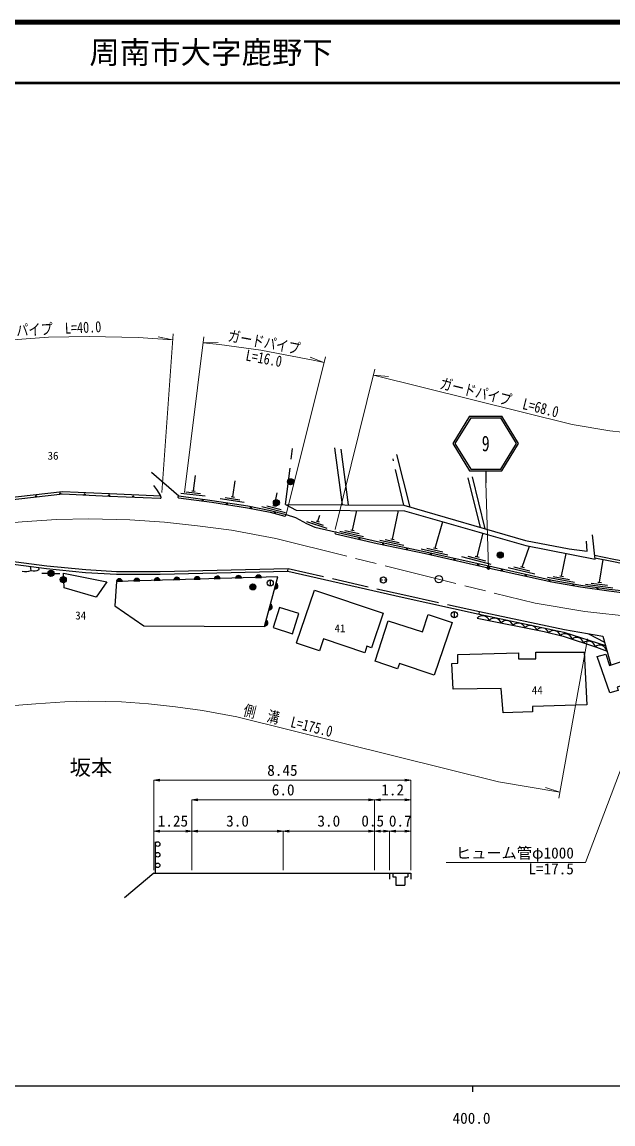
# Model space of a CAD drawing. Units: millimetres at full size, sheet at 1:1000, with parts at other scales. Extents: x 40000 to 680000, y 20000 to 380000.
# Drawn here: x 393955 to 491092, y 198715 to 380000 of the extents above; entities that cross this region are included whole.
import ezdxf
from ezdxf.enums import TextEntityAlignment as Align

# ---------------------------------------------------------------- set-up
doc = ezdxf.new("R2010")
doc.units = ezdxf.units.MM
doc.header["$LTSCALE"] = 1000
doc.linetypes.add('CHAIN', pattern=[18.5, 12, -1.5, 3.5, -1.5])
doc.linetypes.add('DASHED', pattern=[7.5, 6, -1.5])
for name, color, linetype, lineweight in [('M-BGD', 7, 'Continuous', 25), ('M-BMK', 2, 'CHAIN', 13), ('M-BMK-SRVR', 3, 'Continuous', 25), ('M-STR-HTXT', 7, 'Continuous', 13), ('M-STR-STRC', 7, 'Continuous', 25), ('M-TTL', 2, 'Continuous', 140), ('M-TTL-BAND', 7, 'Continuous', 25), ('M-TTL-LINE', 7, 'Continuous', 50)]:
    doc.layers.add(name, color=color, linetype=linetype, lineweight=lineweight)
doc.layers.add('M-BMK-HTXT', color=7, linetype='Continuous')
doc.layers.add('M-TTL-TXT', color=7, linetype='Continuous')
doc.styles.add('ＭＳ ゴシック', font='')
doc.styles.get('ＭＳ ゴシック').set_extended_font_data('MS Gothic')

# ---------------------------------------------------------------- blocks, each defined once
blk = doc.blocks.new('open_arrow')
at = {"color": 0, "linetype": 'Continuous', "lineweight": -2}
blk.add_lwpolyline([(7.5, 1.25), (0, 0), (7.5, -1.25)], dxfattribs=at)

msp = doc.modelspace()

# ---------------------------------------------------------------- hatches: boundary and pattern name
at = {"layer": 'M-BGD'}
for points in [[(437603, 304363, -0.41421), (438103, 304863, -0.41421), (438603, 304363, -1)], [(396417, 301903), (396119, 301869, -0.41421), (396251, 302035, -0.41421)], [(400390, 302364), (400092, 302329, -0.41421), (400224, 302495, -0.41421)], [(404384, 302205), (404084, 302220, -0.41421), (404242, 302362, -0.41421)], [(408379, 302006), (408079, 302021, -0.41421), (408237, 302163, -0.41421)], [(412375, 301835), (412076, 301848, -1)], [(423803, 301173), (423506, 301214, -1)], [(435274, 300907, -0.41421), (435774, 301407, -0.41421), (436274, 300907, -1)], [(427760, 300588), (427463, 300634, -1)], [(431708, 299950), (431414, 300008, -1)], [(435620, 299119), (435329, 299194, -1)], [(449542, 294872), (449250, 294940, -1)], [(453445, 293996), (453151, 294057, -1)], [(457360, 293179), (457067, 293240, -1)], [(461272, 292345), (460980, 292411, -0.41421), (461159, 292524, -0.41421)], [(472058, 292311, -0.41421), (472558, 292811, -0.41421), (473058, 292311, -1)], [(465173, 291461), (464881, 291527, -0.41421), (465060, 291640, -0.41421)], [(469075, 290577), (468782, 290643, -0.41421), (468961, 290756, -0.41421)], [(398192, 289294, -0.41421), (398692, 289794, -0.41421), (399192, 289294, -1)], [(400230, 288281, -0.41421), (400730, 288781, -0.41421), (401230, 288281, -1)], [(409455, 287992, -0.82183), (410446, 288019)], [(412341, 288055, -0.82183), (413332, 288082)], [(415646, 288146, -0.82183), (416636, 288173)], [(418900, 288235, -0.82183), (419891, 288262)], [(422240, 288327, -0.82183), (423231, 288354)], [(425554, 288417, -0.82183), (426544, 288445)], [(429065, 288514, -0.82183), (430055, 288541)], [(432339, 288603, -0.82183), (433330, 288631)], [(472977, 289700), (472684, 289765, -1)], [(476882, 288833), (476589, 288898, -1)], [(431397, 287061, -0.41421), (431897, 287561, -0.41421), (432397, 287061, -1)], [(435736, 287671, -0.82183), (435476, 286715)], [(480787, 287965), (480494, 288030, -1)], [(484722, 287246), (484426, 287299, -1)], [(488676, 286651), (488379, 286692, -1)], [(434799, 284223, -0.82183), (434539, 283267)], [(434091, 281619, -0.82183), (433831, 280663)]]:
    msp.add_hatch(color=256, dxfattribs=at).paths.add_polyline_path(points)
at = {"layer": 'M-STR-HTXT'}
msp.add_hatch(color=256, dxfattribs=at).paths.add_polyline_path([(470773, 290405, -0.41421), (470819, 290055, -0.41421), (470468, 290009, -1)])

# ---------------------------------------------------------------- linework, layer by layer
at = {"layer": 'M-BGD', "linetype": 'DASHED'}
for p, q in [((437278, 300626), (438431, 309819)), ((456701, 300522), (454944, 308140))]:
    msp.add_line(p, q, dxfattribs=at)
at = {"layer": 'M-BGD'}
for p, q in [((446633, 300576), (445358, 309944)), ((447643, 300570), (446396, 309733)), ((457754, 300215), (455553, 308855)), ((415217, 305923), (419732, 302033)), ((422128, 302863), (422446, 305423)), ((469322, 296841), (467298, 305010)), ((470100, 296614), (467978, 305178)), ((421850, 302896), (422406, 302830)), ((428590, 301893), (428964, 304543)), ((396417, 301903), (396119, 301869)), ((400390, 302364), (400092, 302329)), ((404384, 302205), (404084, 302220)), ((408379, 302006), (408079, 302021)), ((412375, 301835), (412076, 301848)), ((420072, 302503), (424043, 302030)), ((420901, 302706), (423285, 302423)), ((423803, 301173), (423506, 301214)), ((426522, 301604), (430476, 300996)), ((427359, 301779), (429731, 301414)), ((428314, 301936), (428867, 301851)), ((435454, 300402), (435868, 302524)), ((427760, 300588), (427463, 300634)), ((431708, 299950), (431414, 300008)), ((433368, 300323), (437240, 299319)), ((434217, 300412), (436541, 299810)), ((435183, 300472), (435725, 300331)), ((435620, 299119), (435329, 299194)), ((437278, 300626), (439011, 299680)), ((448281, 296395), (448969, 299638)), ((454862, 294926), (455840, 299614)), ((440715, 297830), (444046, 296753)), ((441474, 297900), (443472, 297254)), ((442332, 297938), (442798, 297787)), ((442565, 297862), (442897, 298887)), ((461880, 293437), (463108, 297806)), ((446197, 296261), (450094, 295360)), ((447044, 296373), (449383, 295833)), ((448008, 296458), (448554, 296332)), ((468764, 292031), (469738, 295905)), ((449542, 294872), (449250, 294940)), ((452782, 294747), (456697, 293930)), ((453445, 293996), (453151, 294057)), ((453626, 294877), (455975, 294387)), ((454588, 294983), (455136, 294869)), ((476182, 290334), (477401, 293763)), ((457360, 293179), (457067, 293240)), ((459553, 293349), (463942, 292355)), ((460497, 293443), (463131, 292846)), ((461272, 292345), (460980, 292411)), ((461573, 293507), (462188, 293368)), ((466193, 292071), (471037, 290830)), ((467237, 292113), (470143, 291368)), ((468425, 292118), (469103, 291945)), ((482653, 288838), (483384, 292585)), ((395449, 289795), (395318, 290436)), ((396751, 289913), (396740, 290249)), ((437633, 289660), (437678, 290111)), ((465173, 291461), (464881, 291527)), ((469075, 290577), (468782, 290643)), ((473854, 290259), (478238, 289240)), ((474799, 290347), (477429, 289736)), ((475875, 290405), (476489, 290262)), ((488900, 287831), (489480, 291578)), ((398192, 289294), (397192, 289294)), ((399192, 289294), (400192, 289294)), ((418900, 288235), (419891, 288262)), ((422240, 288327), (423231, 288354)), ((425554, 288417), (426544, 288445)), ((429065, 288514), (430055, 288541)), ((432339, 288603), (433330, 288631)), ((472977, 289700), (472684, 289765)), ((476882, 288833), (476589, 288898)), ((480332, 288646), (484761, 287848)), ((481271, 288782), (483928, 288303)), ((482343, 288894), (482963, 288782)), ((409455, 287992), (410446, 288019)), ((412341, 288055), (413332, 288082)), ((415646, 288146), (416636, 288173)), ((434752, 288230), (434752, 287230)), ((435736, 287671), (435476, 286715)), ((452866, 288210), (453191, 288210)), ((453541, 288210), (453866, 288210)), ((480787, 287965), (480494, 288030)), ((484722, 287246), (484426, 287299)), ((486591, 287533), (491052, 286940)), ((487522, 287712), (490199, 287356)), ((488676, 286651), (488379, 286692)), ((488588, 287873), (489212, 287790)), ((434799, 284223), (434539, 283267)), ((465014, 282998), (465014, 281998)), ((469082, 282558), (469177, 282998)), ((469177, 282998), (483103, 280059)), ((434091, 281619), (433831, 280663)), ((483010, 279619), (489872, 277410)), ((483103, 280059), (489441, 278947)), ((487065, 279364), (489710, 277988)), ((489441, 278947), (490764, 274229)), ((415881, 239983), (415881, 245134)), ((415631, 239983), (410776, 235898)), ((454381, 239983), (454381, 238983)), ((454881, 239983), (454881, 239358)), ((454881, 239358), (455381, 239358)), ((455381, 239358), (455381, 237983)), ((456881, 239358), (457381, 239358)), ((456881, 239358), (456881, 237983)), ((457381, 239983), (457381, 239358)), ((457881, 239983), (457881, 238983)), ((455381, 237983), (456881, 237983))]:
    msp.add_line(p, q, dxfattribs=at)
for points in [[(357871, 304812), (358036, 304375), (373346, 300156), (379279, 300558), (390979, 301676), (400620, 302793), (408314, 302410), (416747, 302047)], [(416747, 302047), (416120, 303077), (415611, 303749)], [(376363, 299960), (379312, 300160), (391021, 301278), (400633, 302392), (408296, 302010), (416681, 301650)], [(419691, 301735), (425177, 300985), (431008, 300088), (434717, 299353), (437130, 298728)], [(419732, 302033), (425220, 301282), (431060, 300384), (434784, 299646), (437395, 298969), (438930, 298513), (440704, 297509), (442065, 296908), (452397, 294520), (460323, 292867), (471384, 290361), (481095, 288204), (485819, 287353), (490454, 286706), (493458, 286360)], [(437278, 300626), (456701, 300522), (476712, 294685), (483905, 293343), (486843, 292960), (486718, 294578)], [(439011, 299680), (456828, 299611), (476758, 293889), (488145, 291648), (487745, 295636)], [(488082, 292277), (491249, 291621), (494154, 291063), (496964, 290752), (499760, 290551), (502274, 290439), (506556, 290426), (510370, 290672), (516628, 291354), (522390, 291973), (531654, 293049), (540415, 294106), (547175, 295054), (550591, 295566), (551598, 295779), (552895, 296040), (557806, 297345), (559556, 297891)], [(488124, 291860), (491171, 291229), (494094, 290668), (496927, 290353), (499737, 290152), (502264, 290039), (506569, 290026), (510405, 290274), (516671, 290956), (522435, 291576), (531701, 292652), (540467, 293710), (547232, 294658), (550662, 295172), (551679, 295388), (552986, 295651), (557917, 296961), (559715, 297522)], [(445499, 295807), (452333, 294227), (460259, 292574), (471319, 290068), (481036, 287910), (485772, 287057), (490417, 286408), (493427, 286061), (497185, 285733), (502670, 285476), (507554, 285637), (510351, 285813)], [(317368, 276478), (325298, 280866), (332814, 284027), (339167, 285451), (348109, 287230), (359681, 289208), (370024, 290865), (380045, 292272), (382899, 292273), (387070, 291972), (398046, 290531), (404425, 289907), (409482, 289589), (416634, 289614), (437678, 290111)], [(317586, 276085), (325495, 280461), (332952, 283597), (339260, 285011), (348190, 286788), (359755, 288764), (370091, 290420), (380077, 291822), (382883, 291823), (387025, 291524), (397994, 290084), (404389, 289458), (409469, 289139), (416640, 289164), (437633, 289660), (456458, 285365), (469082, 282558), (483010, 279619)], [(439097, 277865), (442016, 286544), (453294, 282752), (451382, 277065), (450643, 277313), (450286, 276250), (443500, 278531), (442843, 276576), (439088, 277838)], [(468785, 281937), (479812, 279708), (482908, 278951), (488390, 277166), (490130, 276490)], [(415631, 239983), (421881, 239983), (436881, 239983), (451881, 239983), (454381, 239983), (457881, 239983)]]:
    msp.add_lwpolyline(points, dxfattribs=at)
at = {"layer": 'M-BGD', "linetype": 'DASHED'}
msp.add_lwpolyline([(437678, 290111), (456557, 285804), (469177, 282998)], dxfattribs=at)
at = {"layer": 'M-BGD'}
for points in [[(400884, 286922), (400746, 289334), (407876, 287929), (406125, 285379)], [(409454, 287976), (409232, 283937), (413950, 280677), (433805, 280563), (436017, 288704)], [(435233, 280369), (438412, 279371), (439456, 282694), (436277, 283693)], [(451989, 274861), (454153, 281499), (459788, 279663), (460716, 282509), (464662, 281223), (461728, 272524), (455981, 274463), (455677, 273564)], [(464824, 270229), (464586, 274475), (465601, 274532), (465601, 275949), (475589, 276203), (475589, 275252), (478400, 275252), (478400, 276346), (486346, 276346), (486791, 267686), (477861, 267374), (477861, 266490), (473020, 266344), (472704, 270367)], [(488493, 275612), (489903, 276019), (490514, 274145), (492360, 274769), (493465, 271108), (491764, 270556), (491924, 270043), (490572, 269622)]]:
    msp.add_lwpolyline(points, close=True, dxfattribs=at)
for centre, radius in [((438103, 304363), 500), ((435774, 300907), 500), ((472558, 292311), 500), ((398692, 289294), 500), ((400730, 288281), 500), ((453366, 288210), 500), ((431897, 287061), 500), ((434752, 287730), 500), ((465014, 282498), 500), ((416256, 244759), 375), ((416256, 243009), 375), ((416256, 241259), 375)]:
    msp.add_circle(centre, radius, dxfattribs=at)
for centre, radius, start, end in [((396268, 301886), 150, 6.6076, 186.6076), ((400241, 302346), 150, 6.6076, 186.6076), ((404234, 302212), 150, 357.14909, 177.14909), ((408229, 302013), 150, 357.14909, 177.14909), ((412226, 301841), 150, 357.53961, 177.53961), ((416688, 301800), 150, 267.53961, 87.53961), ((419712, 301884), 150, 82.21591, 262.21591), ((423654, 301194), 150, 352.21591, 172.21591), ((427612, 300611), 150, 351.25419, 171.25419), ((431561, 299979), 150, 348.78851, 168.78851), ((435475, 299157), 150, 345.47268, 165.47268), ((437167, 298873), 150, 255.47268, 75.47268), ((445532, 295953), 150, 76.98931, 256.98931), ((449396, 294906), 150, 346.98931, 166.98931), ((453298, 294026), 150, 348.21917, 168.21917), ((457214, 293209), 150, 348.21917, 168.21917), ((461126, 292378), 150, 347.23295, 167.23295), ((465027, 291494), 150, 347.23295, 167.23295), ((468928, 290610), 150, 347.23295, 167.23295), ((394517, 291761), 2176, 255.04161, 295.35779), ((395964, 291351), 1640, 251.68847, 298.71093), ((409953, 287907), 505, 12.74137, 170.39956), ((412839, 287971), 505, 12.74137, 170.39956), ((416144, 288062), 505, 12.74137, 170.39956), ((419398, 288151), 505, 12.74137, 170.39956), ((422738, 288242), 505, 12.74137, 170.39956), ((426052, 288333), 505, 12.74137, 170.39956), ((429562, 288429), 505, 12.74137, 170.39956), ((432837, 288519), 505, 12.74137, 170.39956), ((472831, 289732), 150, 347.47654, 167.47654), ((476736, 288865), 150, 347.47654, 167.47654), ((435512, 287219), 505, 265.96684, 63.62503), ((480640, 287998), 150, 347.47654, 167.47654), ((484574, 287272), 150, 349.78577, 169.78577), ((488528, 286672), 150, 352.05107, 172.05107), ((434575, 283771), 505, 265.96684, 63.62503), ((433867, 281166), 505, 265.96684, 63.62503), ((469648, 281162), 1160, 19.0564, 138.08602), ((471609, 280765), 1160, 19.0564, 138.08602), ((473569, 280369), 1160, 19.0564, 138.08602), ((475529, 279973), 1160, 19.0564, 138.08602), ((477490, 279576), 1160, 19.0564, 138.08602), ((479429, 279197), 1134, 17.44546, 138.01134), ((481342, 278727), 1160, 16.74866, 135.77828), ((483237, 278206), 1160, 13.45798, 132.48091), ((485135, 277607), 1160, 12.45162, 131.48124), ((487036, 276988), 1160, 12.45162, 131.48124), ((488897, 276314), 1175, 10.03791, 128.23023)]:
    msp.add_arc(centre, radius, start, end, dxfattribs=at)
at = {"layer": 'M-BMK'}
msp.add_lwpolyline([(315258, 279970), (317367, 281318), (320334, 282892), (324207, 284864), (328685, 286719), (332591, 287978), (338060, 289415), (342080, 290242), (346452, 290959), (387812, 297252), (393982, 297757), (399620, 298150), (404958, 298257), (411690, 298115), (417357, 297716), (422792, 297141), (428399, 296379), (435690, 295010), (478330, 284380), (486456, 283045), (494430, 282154)], dxfattribs=at)
at = {"layer": 'M-BMK-SRVR'}
msp.add_circle((462475, 288332), 600, dxfattribs=at)
at = {"layer": 'M-STR-HTXT'}
for p, q in [((418709, 327695), (416308, 328207)), ((416943, 302616), (418779, 328693)), ((420647, 302622), (423843, 328203)), ((423719, 327210), (426173, 327294)), ((437346, 298982), (443816, 324933)), ((443574, 323963), (441298, 324882)), ((445401, 296534), (451974, 322899)), ((451732, 321929), (454174, 321672)), ((470620, 290207), (470174, 304167)), ((482179, 252332), (486922, 278549)), ((415631, 255253), (457881, 255253)), ((415631, 240483), (415631, 255253)), ((457881, 240483), (457881, 255253)), ((482357, 253316), (480013, 254047)), ((421881, 240483), (421881, 252032)), ((451881, 252031), (421881, 252031)), ((451881, 240483), (451881, 252032)), ((457881, 252031), (451881, 252031)), ((415631, 246902), (421881, 246902)), ((421881, 246902), (436881, 246902)), ((436881, 240483), (436881, 246903)), ((436881, 246902), (451881, 246902)), ((451881, 246902), (454381, 246902)), ((454381, 240483), (454381, 246903)), ((454381, 246902), (457881, 246902))]:
    msp.add_line(p, q, dxfattribs=at)
for points in [[(373236, 325380), (384328, 327068), (391717, 327672), (398276, 328129), (404972, 328263), (413059, 328093), (418709, 327695)], [(423719, 327210), (426392, 326927), (433190, 326004), (442092, 324332), (443574, 323963)], [(451732, 321929), (484400, 313785), (490556, 312773), (496650, 312093), (501996, 311896), (504485, 311948), (508245, 312251)], [(330680, 254223), (332497, 255384), (334171, 256272), (336775, 257598), (339042, 258538), (341009, 259171), (344901, 260194), (347533, 260735), (351136, 261326), (391296, 267437), (396247, 267842), (400964, 268171), (404944, 268251), (410320, 268137), (414724, 267827), (419193, 267354), (423608, 266754), (429288, 265688), (472260, 254975), (482357, 253316)], [(495812, 265998), (486571, 241729), (463671, 241729)]]:
    msp.add_lwpolyline(points, dxfattribs=at)
msp.add_circle((470620, 290207), 250, dxfattribs=at)
at = {"layer": 'M-STR-STRC'}
for p, q in [((467538, 315167), (464774, 310667)), ((467706, 314867), (465126, 310667)), ((467538, 315167), (472810, 315167)), ((467706, 314867), (472642, 314867)), ((475222, 310667), (472642, 314867)), ((475574, 310667), (472810, 315167)), ((464774, 310667), (467538, 306167)), ((465126, 310667), (467706, 306467)), ((472642, 306467), (475222, 310667)), ((472810, 306167), (475574, 310667)), ((467706, 306467), (472642, 306467)), ((467538, 306167), (472810, 306167)), ((470174, 306167), (470174, 304167))]:
    msp.add_line(p, q, dxfattribs=at)
at = {"layer": 'M-TTL'}
msp.add_line((680000, 380000), (40000, 380000), dxfattribs=at)
at = {"layer": 'M-TTL-BAND'}
for p, q in [((40000, 205000), (579000, 205000)), ((468000, 205000), (468000, 204000))]:
    msp.add_line(p, q, dxfattribs=at)
at = {"layer": 'M-TTL-LINE'}
msp.add_line((40000, 370000), (680000, 370000), dxfattribs=at)

# ---------------------------------------------------------------- block references
at = {"layer": 'M-STR-HTXT', "xscale": 133, "yscale": 133}
for p in [(415631, 255253), (421881, 252031), (451881, 252031), (415631, 246902), (421881, 246902), (436881, 246902), (451881, 246902), (454381, 246902)]:
    msp.add_blockref('open_arrow', p, dxfattribs=at)
at = {"layer": 'M-STR-HTXT', "xscale": 133, "yscale": 133, "rotation": 180}
for p in [(457881, 255253), (451881, 252031), (457881, 252031), (421881, 246902), (436881, 246902), (451881, 246902), (454381, 246902), (457881, 246902)]:
    msp.add_blockref('open_arrow', p, dxfattribs=at)

# ---------------------------------------------------------------- texts
at = {"layer": 'M-BMK-HTXT', "style": 'ＭＳ ゴシック'}
for s, height, p in [('36', 1320, (399048, 308652)), ('34', 1320, (403596, 282367)), ('41', 1320, (446223, 280258)), ('44', 1320, (478651, 270071)), ('坂本', 2566, (405283, 257357))]:
    msp.add_text(s, height=height, dxfattribs=at).set_placement(p, align=Align.MIDDLE_CENTER)
at = {"layer": 'M-STR-HTXT', "style": 'ＭＳ ゴシック', "width": 0.8}
for s, rotation, p in [('ガードパイプ\u3000L=40.0', 2.554, (397059, 327992)), ('ガードパイプ', 349.365, (433494, 325894)), ('ガードパイプ\u3000L=68.0', 346.001, (472075, 316804)), ('側\u3000溝\u3000L=175.0', 346.001, (437339, 263628))]:
    msp.add_text(s, height=1833, rotation=rotation, dxfattribs=at).set_placement(p, align=Align.BOTTOM_CENTER)
msp.add_text('L=16.0', height=1833, rotation=349.365, dxfattribs=at).set_placement((433893, 325579), align=Align.TOP_CENTER)
at = {"layer": 'M-STR-HTXT', "style": 'ＭＳ ゴシック'}
for s, p in [('8.45', (436756, 255440)), ('6.0', (436881, 252219)), ('1.2', (454881, 252219)), ('1.25', (418756, 247089)), ('3.0', (429381, 247089)), ('3.0', (444381, 247089)), ('0.5', (451600, 247101)), ('0.7', (456131, 247089))]:
    msp.add_text(s, height=1833, dxfattribs=at).set_placement(p, align=Align.BOTTOM_CENTER)
for s, p in [('ヒューム管φ1000', (484671, 241829)), ('L=17.5', (484671, 239229))]:
    msp.add_text(s, height=1833, dxfattribs=at).set_placement(p, align=Align.BOTTOM_RIGHT)
at = {"layer": 'M-STR-STRC', "style": 'ＭＳ ゴシック', "width": 0.75}
msp.add_text('9', height=2566, dxfattribs=at).set_placement((470174, 310667), align=Align.MIDDLE_CENTER)
at = {"layer": 'M-TTL-BAND', "style": 'ＭＳ ゴシック'}
msp.add_text('400.0', height=1833, dxfattribs=at).set_placement((467844, 198195), align=Align.BOTTOM_CENTER)
at = {"layer": 'M-TTL-TXT', "style": 'ＭＳ ゴシック'}
msp.add_text('周南市大字鹿野下', height=3666, dxfattribs=at).set_placement((405024, 375000), align=Align.MIDDLE_LEFT)

doc.saveas('drawing.dxf')
